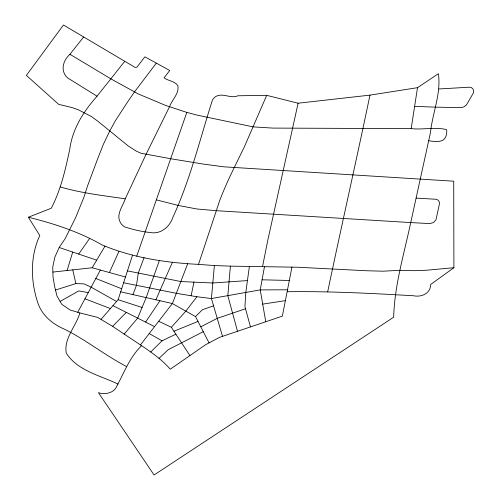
<?xml version="1.0" encoding="UTF-8"?>
<svg xmlns="http://www.w3.org/2000/svg" width="500" height="500" viewBox="0 0 500 500"><rect width="100%" height="100%" fill="white"/><g stroke="black" fill="none" stroke-linecap="round" stroke-linejoin="round"><path stroke-width="0.75" d="M291.956 267.087L282.344 316.137L219.706 337.306L205.681 344.669L170.263 369.206C162.113 359.781 151.856 352.581 141.569 345.694C130.013 356.925 124.381 371.925 116.994 385.806C114.35 393.05 104.975 395.006 98.419 392.65L154.088 475L393.669 317.2C394.575 284.95 404.1 253.944 410.725 222.581L430.45 132.662C432.488 112.912 441.238 93.763 438.4 73.694L417.506 87.681L369.969 95.125L298.113 103.219L266.706 95.331L237.869 95.787C230.781 99.056 222.594 92.35 215.644 96.594A8.294 6.994 -27.4 0 0 212.006 101.406C199.737 140.025 190.1 179.95 173.088 216.838C169.944 226.706 160.781 234.694 149.981 232.481C141.519 231.669 133.088 229.556 125 227.031C122.713 225.931 120.981 223.981 119.95 221.681C116.231 213.787 122.969 206.094 125.244 198.812L146.106 154.225L169.606 106.569C172.037 99.575 179.513 93.506 177.825 85.556C174.562 80.913 168.337 81.044 164.056 77.838L169.737 70.487L144.894 56.819L136.869 67.256L134.969 67.337L63.469 25L26.375 75.394L58.688 104.369L72.069 107.569L78.431 109.844L91.419 116.519L97.725 121.144L128.338 146.05L136.512 151.256L141.05 153.25L170.637 158.725L203.531 164.112L223.919 166.825L453.719 181.2L453.906 267.706L430.669 284.469C430.737 293.412 421.431 297.438 413.644 295.769C371.619 293.337 329.519 291.163 287.419 291.719M453.906 267.706L426.856 270.212L413.394 270.694L400.075 270.294L382.956 271.2L365.962 270.725L297.475 267.225L230.387 266.137L227.831 295.706L237.506 331.294M230.387 266.137L214.375 265.556L211.431 298.544L222.512 336.356M249.406 266.306L245.794 292.488L244.931 306.575L250.469 326.912M124.669 61.419L97.044 96.194L67.562 77.869C59.913 70.888 63.087 60.3 69.944 54.288L110.756 78.775L138.156 93.894L165.463 105.375L186.825 112.406L196.981 115.087L253.212 126.888L272.725 128.088L411.175 128.631L417.506 87.681M264.525 266.4L260.231 289.9L265.756 321.744M327.675 291.844C341.425 226.2 356.281 160.781 369.969 95.125M262.581 266.35L267.787 240.306L298.113 103.219M191.131 295.775L193.944 282.137M126.4 366.456C105.006 355.319 86.131 339.931 64.506 329.206C52.763 324.219 42.281 315.663 37.994 303.281C30.575 281.575 29.95 256.55 39.8 235.531L28.356 217.244L51.275 208.219C60.888 189.75 65.481 169.425 69.775 149.231C72.394 128.769 83.637 111.356 97.044 96.194M67.1 270.512L72.725 252.069M100.994 319.394L118.131 299.706L132.556 255.1M28.356 217.244C53.969 223.575 79.025 231.737 102.056 244.913C132.456 257.75 165.706 262.731 198.5 264.369L219.975 199.725A451.525 380.812 -27.4 0 1 234.288 167.469L244.169 147.287L266.706 95.331M136.713 256.194L186.825 112.406M159.419 260.419L146.175 297.606L137.688 318.119L124.113 334.162M144.075 257.6L138.294 273.05L136.481 285.344L132.931 294.606M187.662 263.769L172.45 303.412L140.438 344.95M155.894 299.806L172.369 262.35M141.569 345.694L112.65 326.375L97.65 317.387L79.894 312.944C75.987 326.287 63.625 338.544 66.263 353.113C77.419 370.75 100.256 375.469 117.981 384.062M156.237 63.244L134.519 91.875L127.912 101.487L115.237 120.962L109.781 130.981L103.294 144.506L97.856 158.3L87.506 186.019L83.95 197.144L75.688 217.506L65.281 238.45L59.181 247.488L54.844 257.144L52.737 267.137L53.019 277.013L54.669 286.619L56.969 296.038L61.781 304.312L69.944 309.9L79.894 312.944M109.406 272.544L118.888 251.5M77.737 312.281L100.363 270.031M52.881 272.075L92.181 267.756L105.031 246.081M145.569 322.094L159.975 300.731M78.681 254.081L89.444 238.694M287.8 289.8L260.231 289.9L211.431 298.544L196.931 296.744L185.844 311.125L171.369 327.281L158.694 321.262M69.944 54.288L83.6 37.05M112.65 326.375L126.269 312.362M150.706 352.019L162.056 340.806L175.906 334.2M209.062 342.894L195.5 316.562L202.431 309.731L213.556 305.794M159.019 358.375L168.125 349.738L203.287 331.681M60.1 301.425L78.806 290.9L88.263 292.625M200.781 326.825L217.231 318.337L245.531 308.775M173.95 331.219L198 321.419M55.506 290.038L75.85 283.594L84.05 283.881L91.175 287.188L116.556 301.512M262.7 304.119L285.644 300.606M247.438 280.581L212.819 282.987L180.844 281.544L127.45 270.881M438.913 88.969L469.613 87.188L471.544 87.7L472.906 88.931L473.612 90.612L473.625 92.494L466.606 104.75L464.169 106.719L462.681 107.238L461.15 107.569L435.169 107.163L414.619 106.35M411.175 128.631C422.688 129.95 435.087 126.794 446.25 129.562L446.769 130.538C446.95 142.981 438.35 142.137 428.644 140.738M262.075 279.8L289.519 280.481M416.156 198.106L436.325 199.288L438.044 200.131L439.137 201.594L439.556 203.394L435.994 219.744L433.475 222.6L429.744 223.581L410.725 222.581L216.156 210.681L196.931 208.994L178.3 205.456L156.356 199.856M198.5 264.369L214.375 265.556M125.244 198.812C103.456 195.619 81.55 193.181 60.388 186.994M196.931 296.744L176.331 293.3L123.606 282.769M120.675 291.831L172.356 303.531L195.5 316.562M92.181 267.756L125.469 277M118.131 299.706L142.088 307.481M59.181 247.488L96.681 260.163M84.956 298.8L110.406 308.581M95.831 278.494L121.669 288.769M112.956 305.644L154.556 326.625M149.206 333.575L162.056 340.806M171.369 327.281L189.906 355.55M72.781 269.887L75.85 283.594"/></g></svg>
